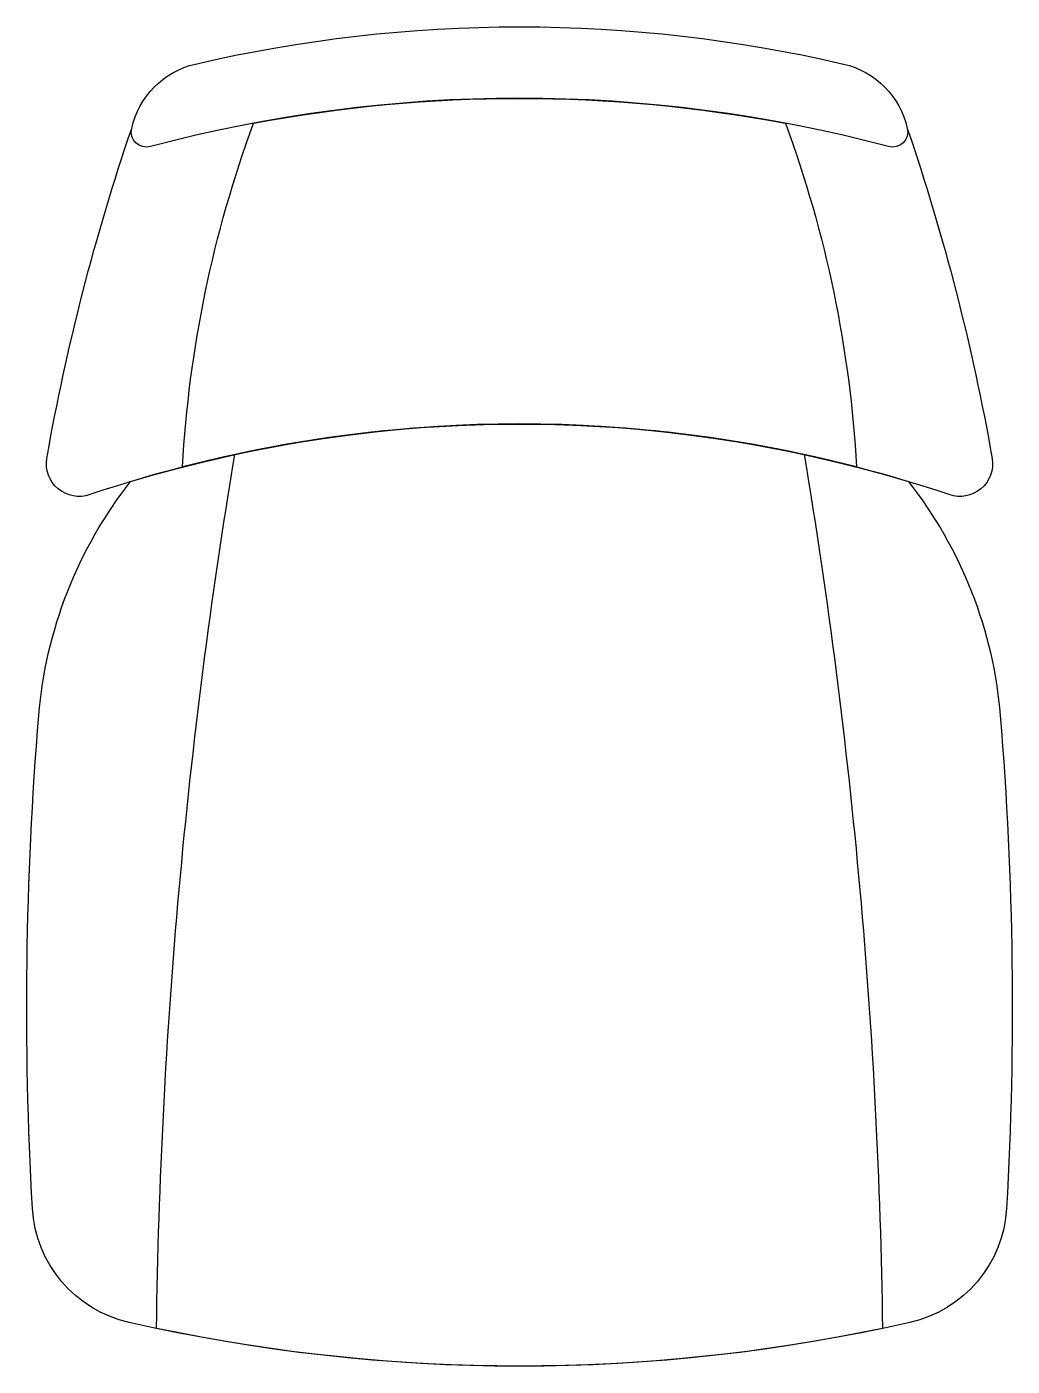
# Model space of a CAD drawing. Header units: millimetres. Extents: x -233 to 219, y -276 to 338.
import ezdxf

# ---------------------------------------------------------------- set-up
doc = ezdxf.new("R2010")
doc.units = ezdxf.units.MM
doc.header["$LTSCALE"] = 0.001

msp = doc.modelspace()

# ---------------------------------------------------------------- linework, layer by layer
for points in [[(-203.78, 123.49, -0.567761), (-223.48, 140.09, -0.038595), (-184.58, 291.29, -0.288171), (-155.38, 320.79, -0.114898), (141.82, 320.79, -0.288171), (171.02, 291.29, -0.038595), (209.92, 140.09, -0.567761), (190.22, 123.49, 0.164102), (-203.78, 123.49)], [(-175.98, 282.99, -0.561379), (-184.58, 291.29, -0.288171), (-155.38, 320.79, -0.114898), (141.82, 320.79, -0.288171), (171.02, 291.29, -0.561379), (162.42, 282.99, 0.130688), (-175.98, 282.99)], [(-161.28, 136.19, -0.074461), (-128.68, 293.69, -0.09338), (115.12, 293.69, -0.074461), (147.72, 136.19, 0.127357), (-161.28, 136.19)], [(-185.78, -255.81, -0.334655), (-230.08, -203.41, -0.034623), (-227.18, 22.29, -0.147077), (-185.08, 129.49, -0.147789), (171.52, 129.49, -0.147077), (213.62, 22.29, -0.034623), (216.52, -203.41, -0.334655), (172.22, -255.81, -0.112061), (-185.78, -255.81)], [(-173.18, -258.51, -0.037859), (-137.28, 141.89, -0.10707), (123.72, 141.89, -0.037859), (159.62, -258.51, -0.103994), (-173.18, -258.51)]]:
    msp.add_lwpolyline(points, format="xyb")

doc.saveas('drawing.dxf')
